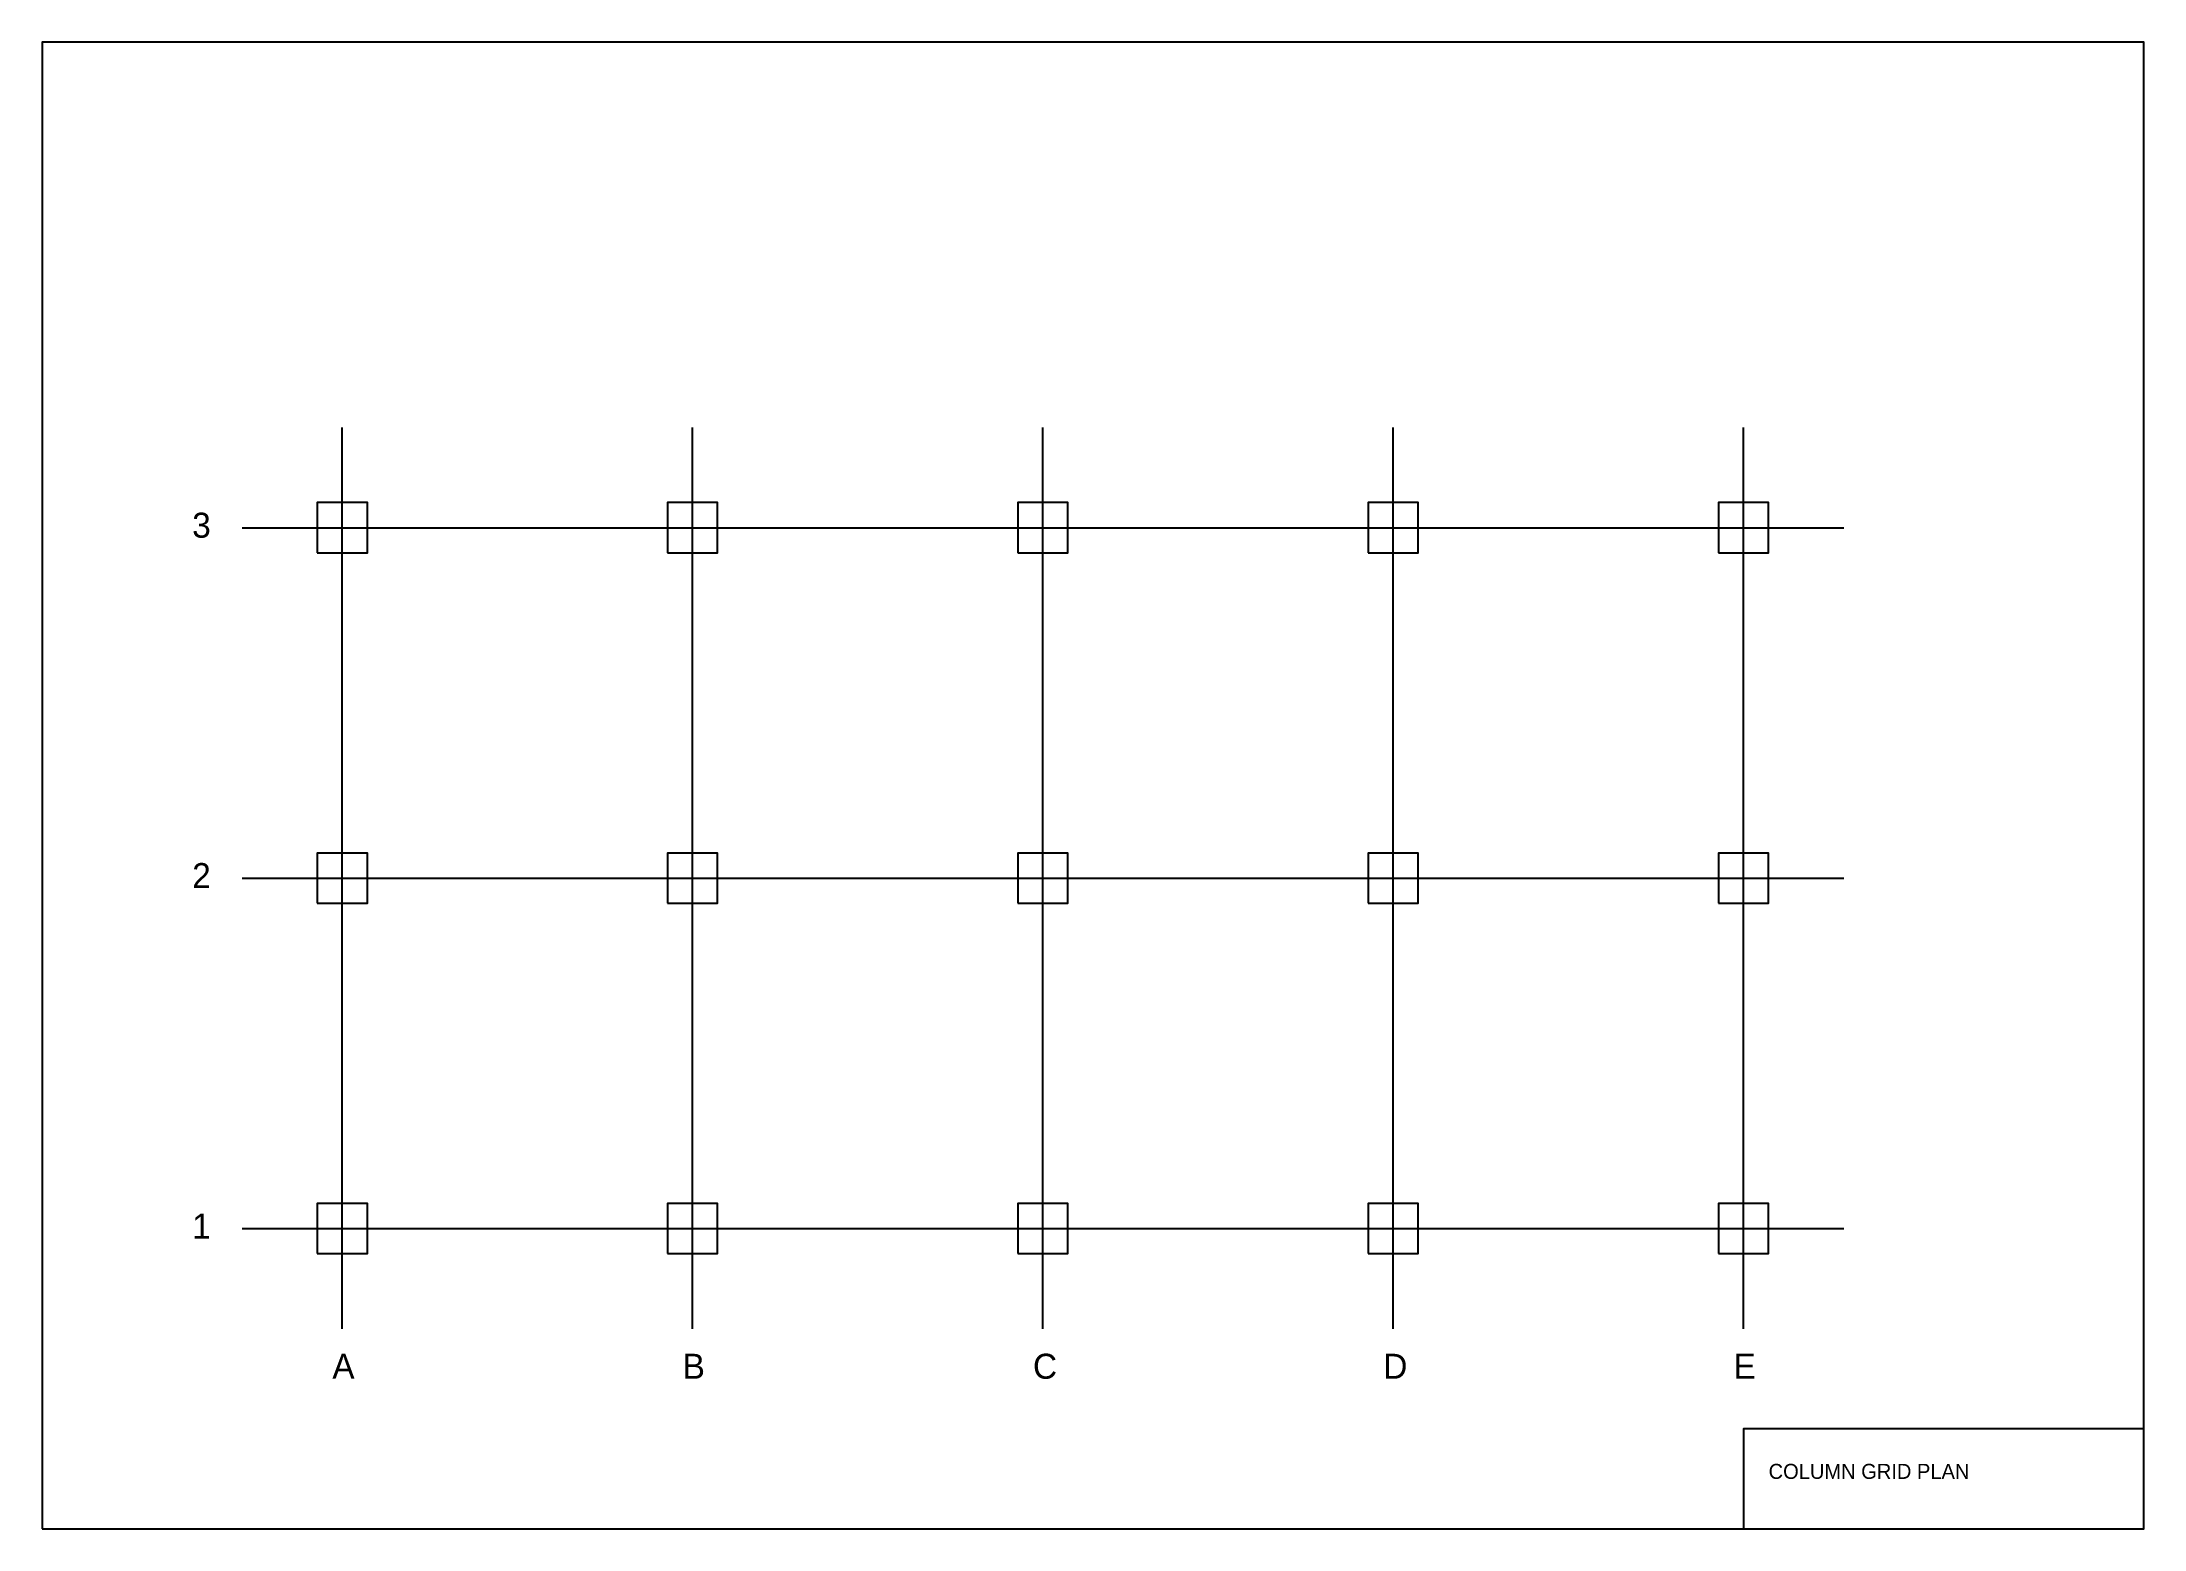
# Model space of a CAD drawing. Header units: millimetres. Extents: x 0 to 420, y 0 to 297.
import ezdxf

# ---------------------------------------------------------------- set-up
doc = ezdxf.new("R2010")
doc.units = ezdxf.units.MM
for name, color, linetype in [('BORDER', 250, 'Continuous'), ('CENTER', 5, 'Continuous'), ('COLUMNS', 1, 'Continuous'), ('GRID', 8, 'Continuous'), ('TEXT', 250, 'Continuous'), ('TITLEBLOCK', 250, 'Continuous')]:
    doc.layers.add(name, color=color, linetype=linetype)

msp = doc.modelspace()

# ---------------------------------------------------------------- linework, layer by layer
at = {"layer": 'BORDER'}
msp.add_lwpolyline([(0, 0), (420, 0), (420, 297), (0, 297)], close=True, dxfattribs=at)
at = {"layer": 'CENTER'}
for p, q in [((60, 198), (60, 202)), ((130, 198), (130, 202)), ((200, 198), (200, 202)), ((270, 198), (270, 202)), ((340, 198), (340, 202)), ((58, 200), (62, 200)), ((128, 200), (132, 200)), ((198, 200), (202, 200)), ((268, 200), (272, 200)), ((338, 200), (342, 200)), ((60, 128), (60, 132)), ((130, 128), (130, 132)), ((200, 128), (200, 132)), ((270, 128), (270, 132)), ((340, 128), (340, 132)), ((58, 130), (62, 130)), ((128, 130), (132, 130)), ((198, 130), (202, 130)), ((268, 130), (272, 130)), ((338, 130), (342, 130)), ((58, 60), (62, 60)), ((60, 58), (60, 62)), ((128, 60), (132, 60)), ((130, 58), (130, 62)), ((198, 60), (202, 60)), ((200, 58), (200, 62)), ((268, 60), (272, 60)), ((270, 58), (270, 62)), ((338, 60), (342, 60)), ((340, 58), (340, 62))]:
    msp.add_line(p, q, dxfattribs=at)
at = {"layer": 'COLUMNS'}
for points in [[(55, 195), (65, 195), (65, 205), (55, 205)], [(125, 195), (135, 195), (135, 205), (125, 205)], [(195, 195), (205, 195), (205, 205), (195, 205)], [(265, 195), (275, 195), (275, 205), (265, 205)], [(335, 195), (345, 195), (345, 205), (335, 205)], [(55, 125), (65, 125), (65, 135), (55, 135)], [(125, 125), (135, 125), (135, 135), (125, 135)], [(195, 125), (205, 125), (205, 135), (195, 135)], [(265, 125), (275, 125), (275, 135), (265, 135)], [(335, 125), (345, 125), (345, 135), (335, 135)], [(55, 55), (65, 55), (65, 65), (55, 65)], [(125, 55), (135, 55), (135, 65), (125, 65)], [(195, 55), (205, 55), (205, 65), (195, 65)], [(265, 55), (275, 55), (275, 65), (265, 65)], [(335, 55), (345, 55), (345, 65), (335, 65)]]:
    msp.add_lwpolyline(points, close=True, dxfattribs=at)
at = {"layer": 'GRID'}
for p, q in [((60, 40), (60, 220)), ((130, 40), (130, 220)), ((200, 40), (200, 220)), ((270, 40), (270, 220)), ((340, 40), (340, 220)), ((40, 200), (360, 200)), ((40, 130), (360, 130)), ((40, 60), (360, 60))]:
    msp.add_line(p, q, dxfattribs=at)
at = {"layer": 'TITLEBLOCK'}
msp.add_lwpolyline([(340, 0), (420, 0), (420, 20), (340, 20)], close=True, dxfattribs=at)

# ---------------------------------------------------------------- texts
at = {"layer": 'TEXT'}
for s, height, p in [('3', 5, (30, 198)), ('2', 5, (30, 128)), ('1', 5, (30, 58)), ('A', 5, (58, 30)), ('B', 5, (128, 30)), ('C', 5, (198, 30)), ('D', 5, (268, 30)), ('E', 5, (338, 30)), ('COLUMN GRID PLAN', 3, (345, 10))]:
    msp.add_text(s, height=height, dxfattribs=at).set_placement(p)

doc.saveas('drawing.dxf')
